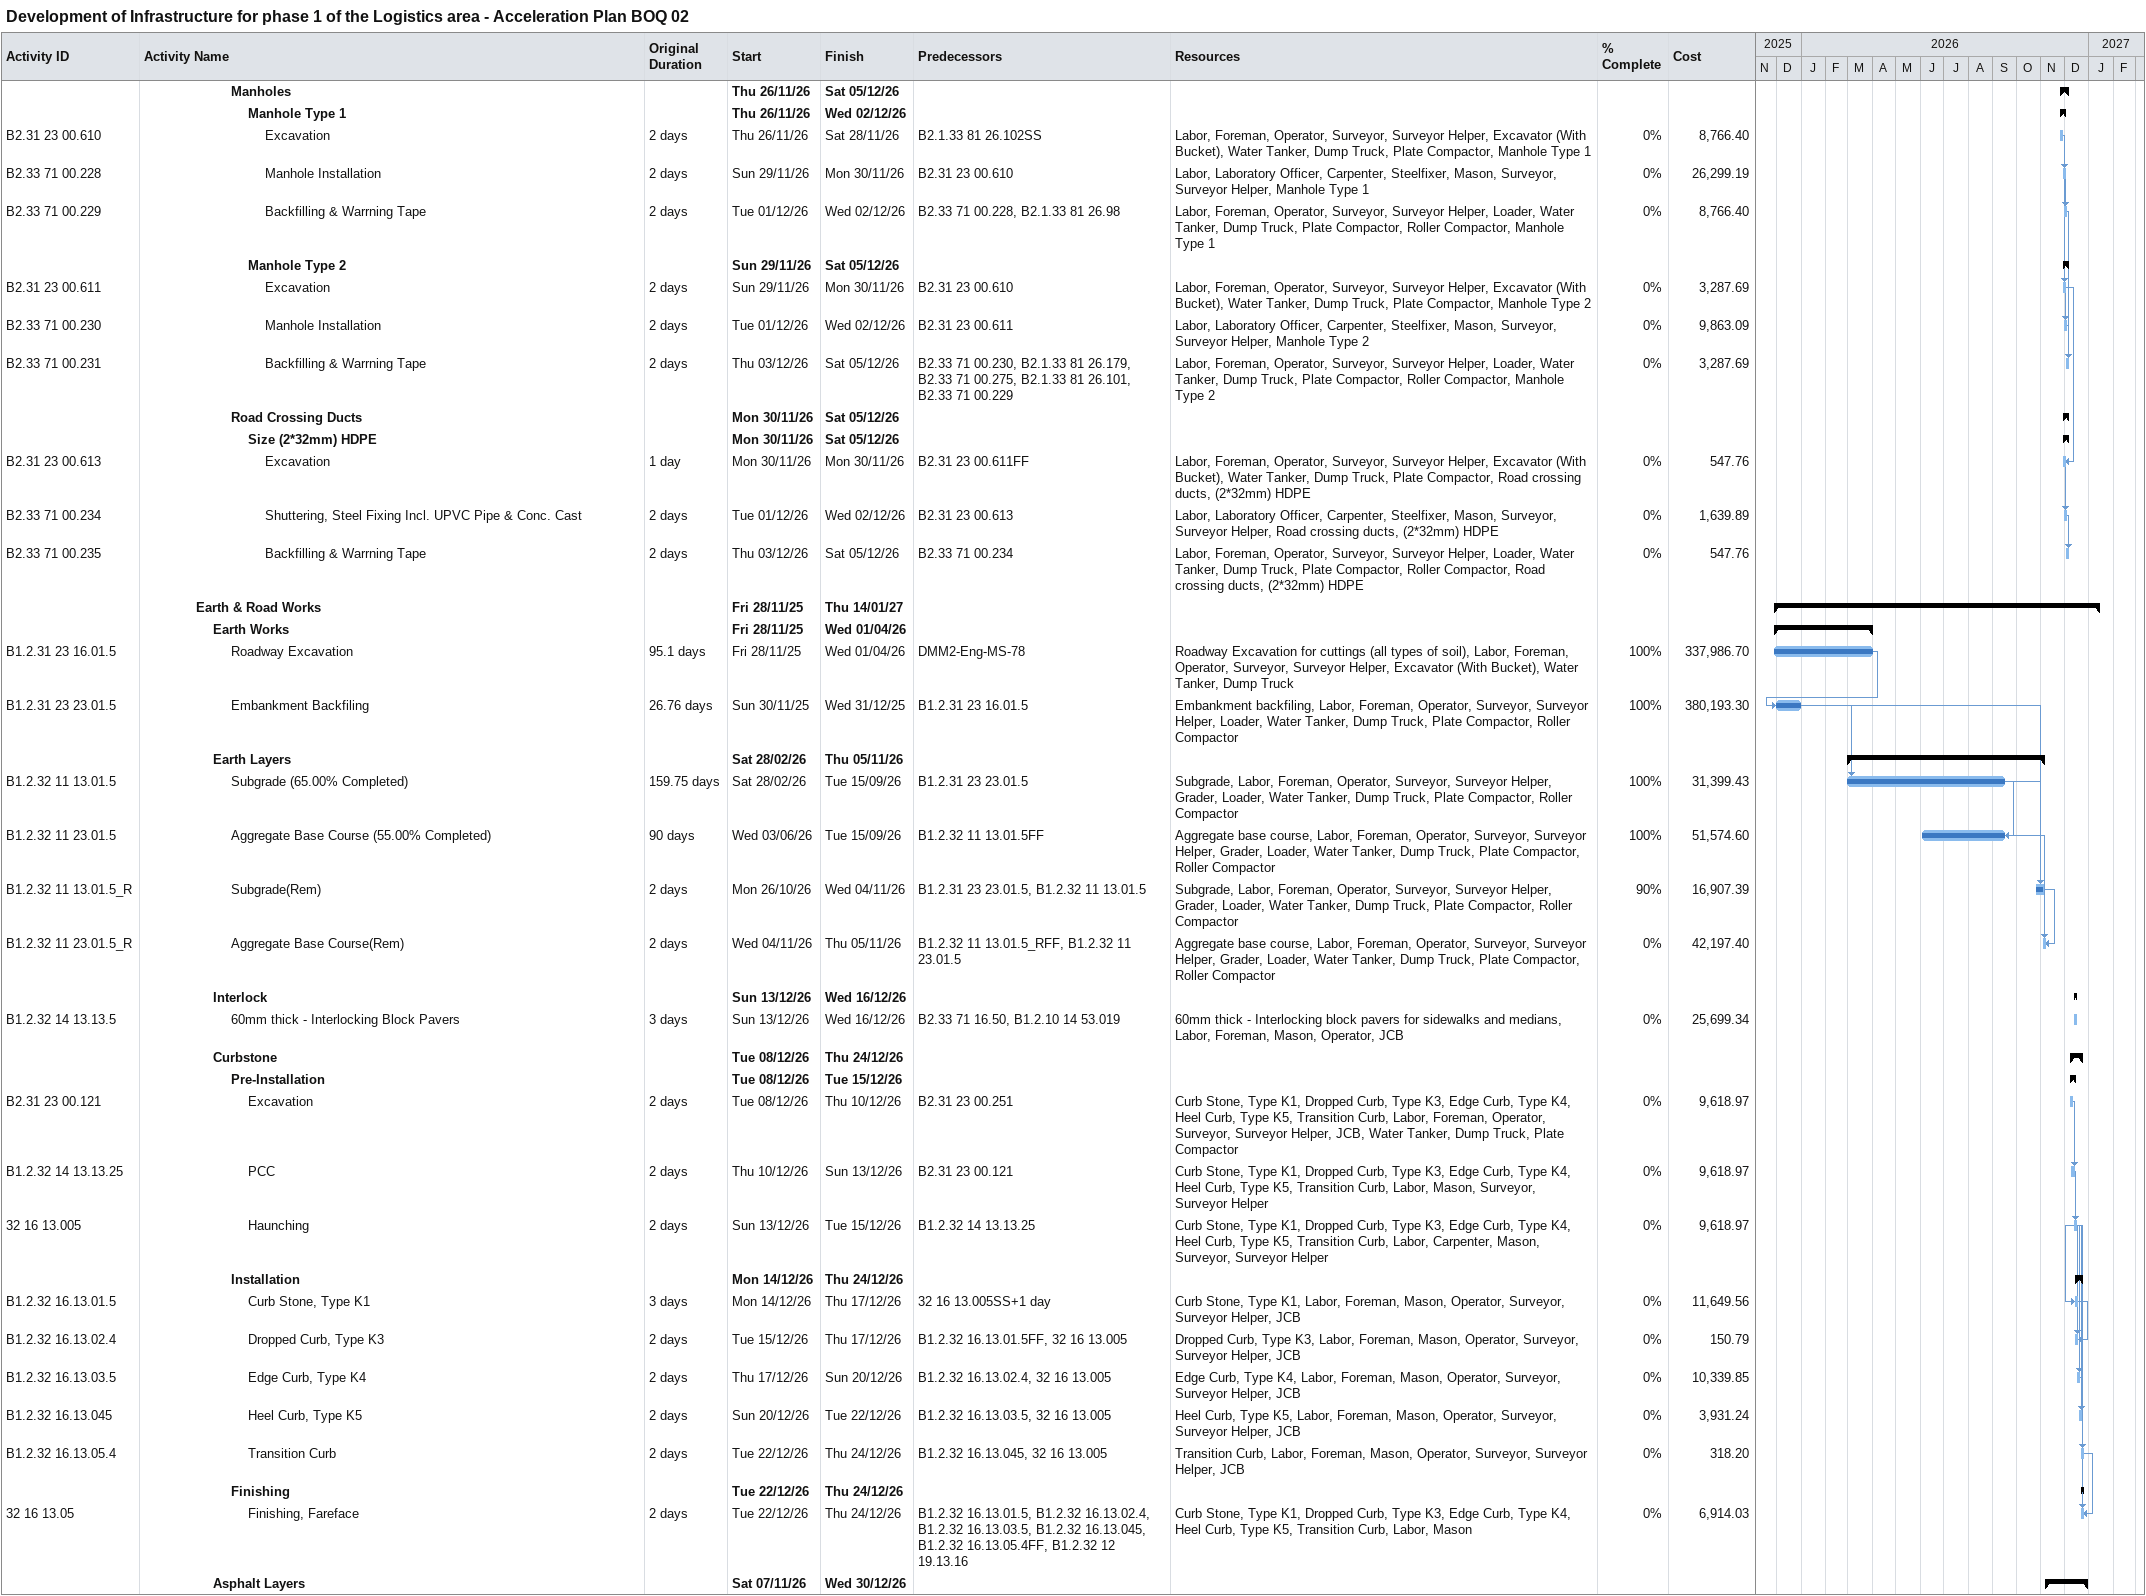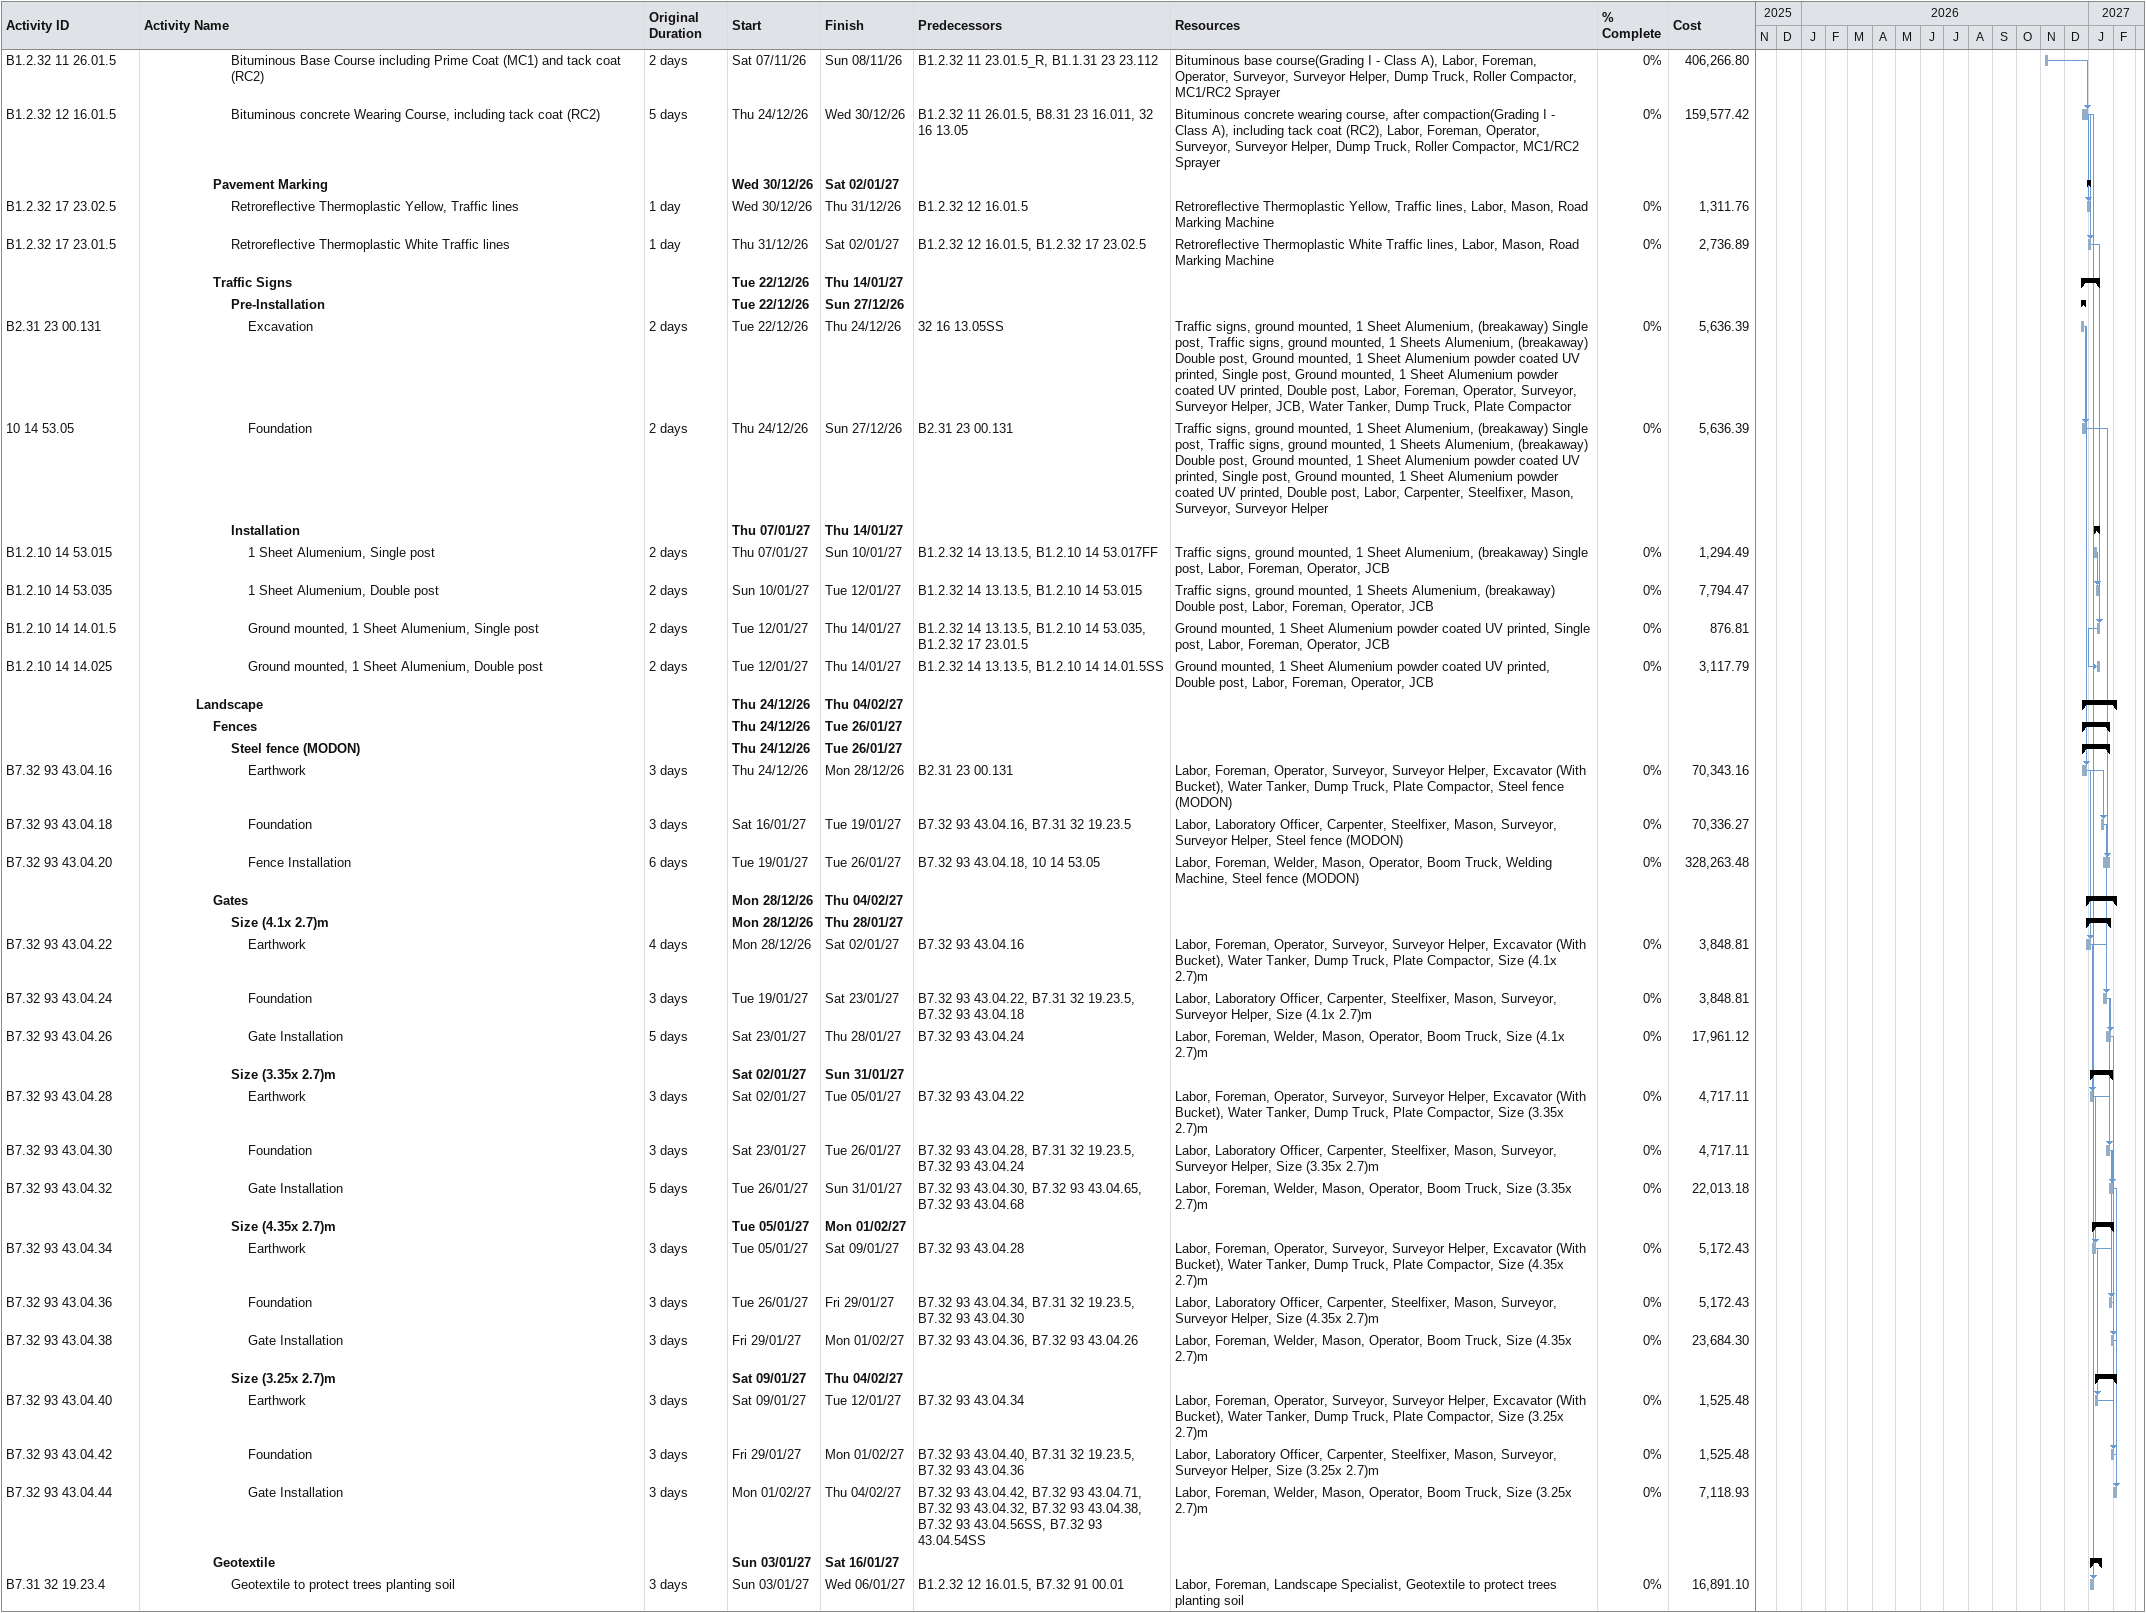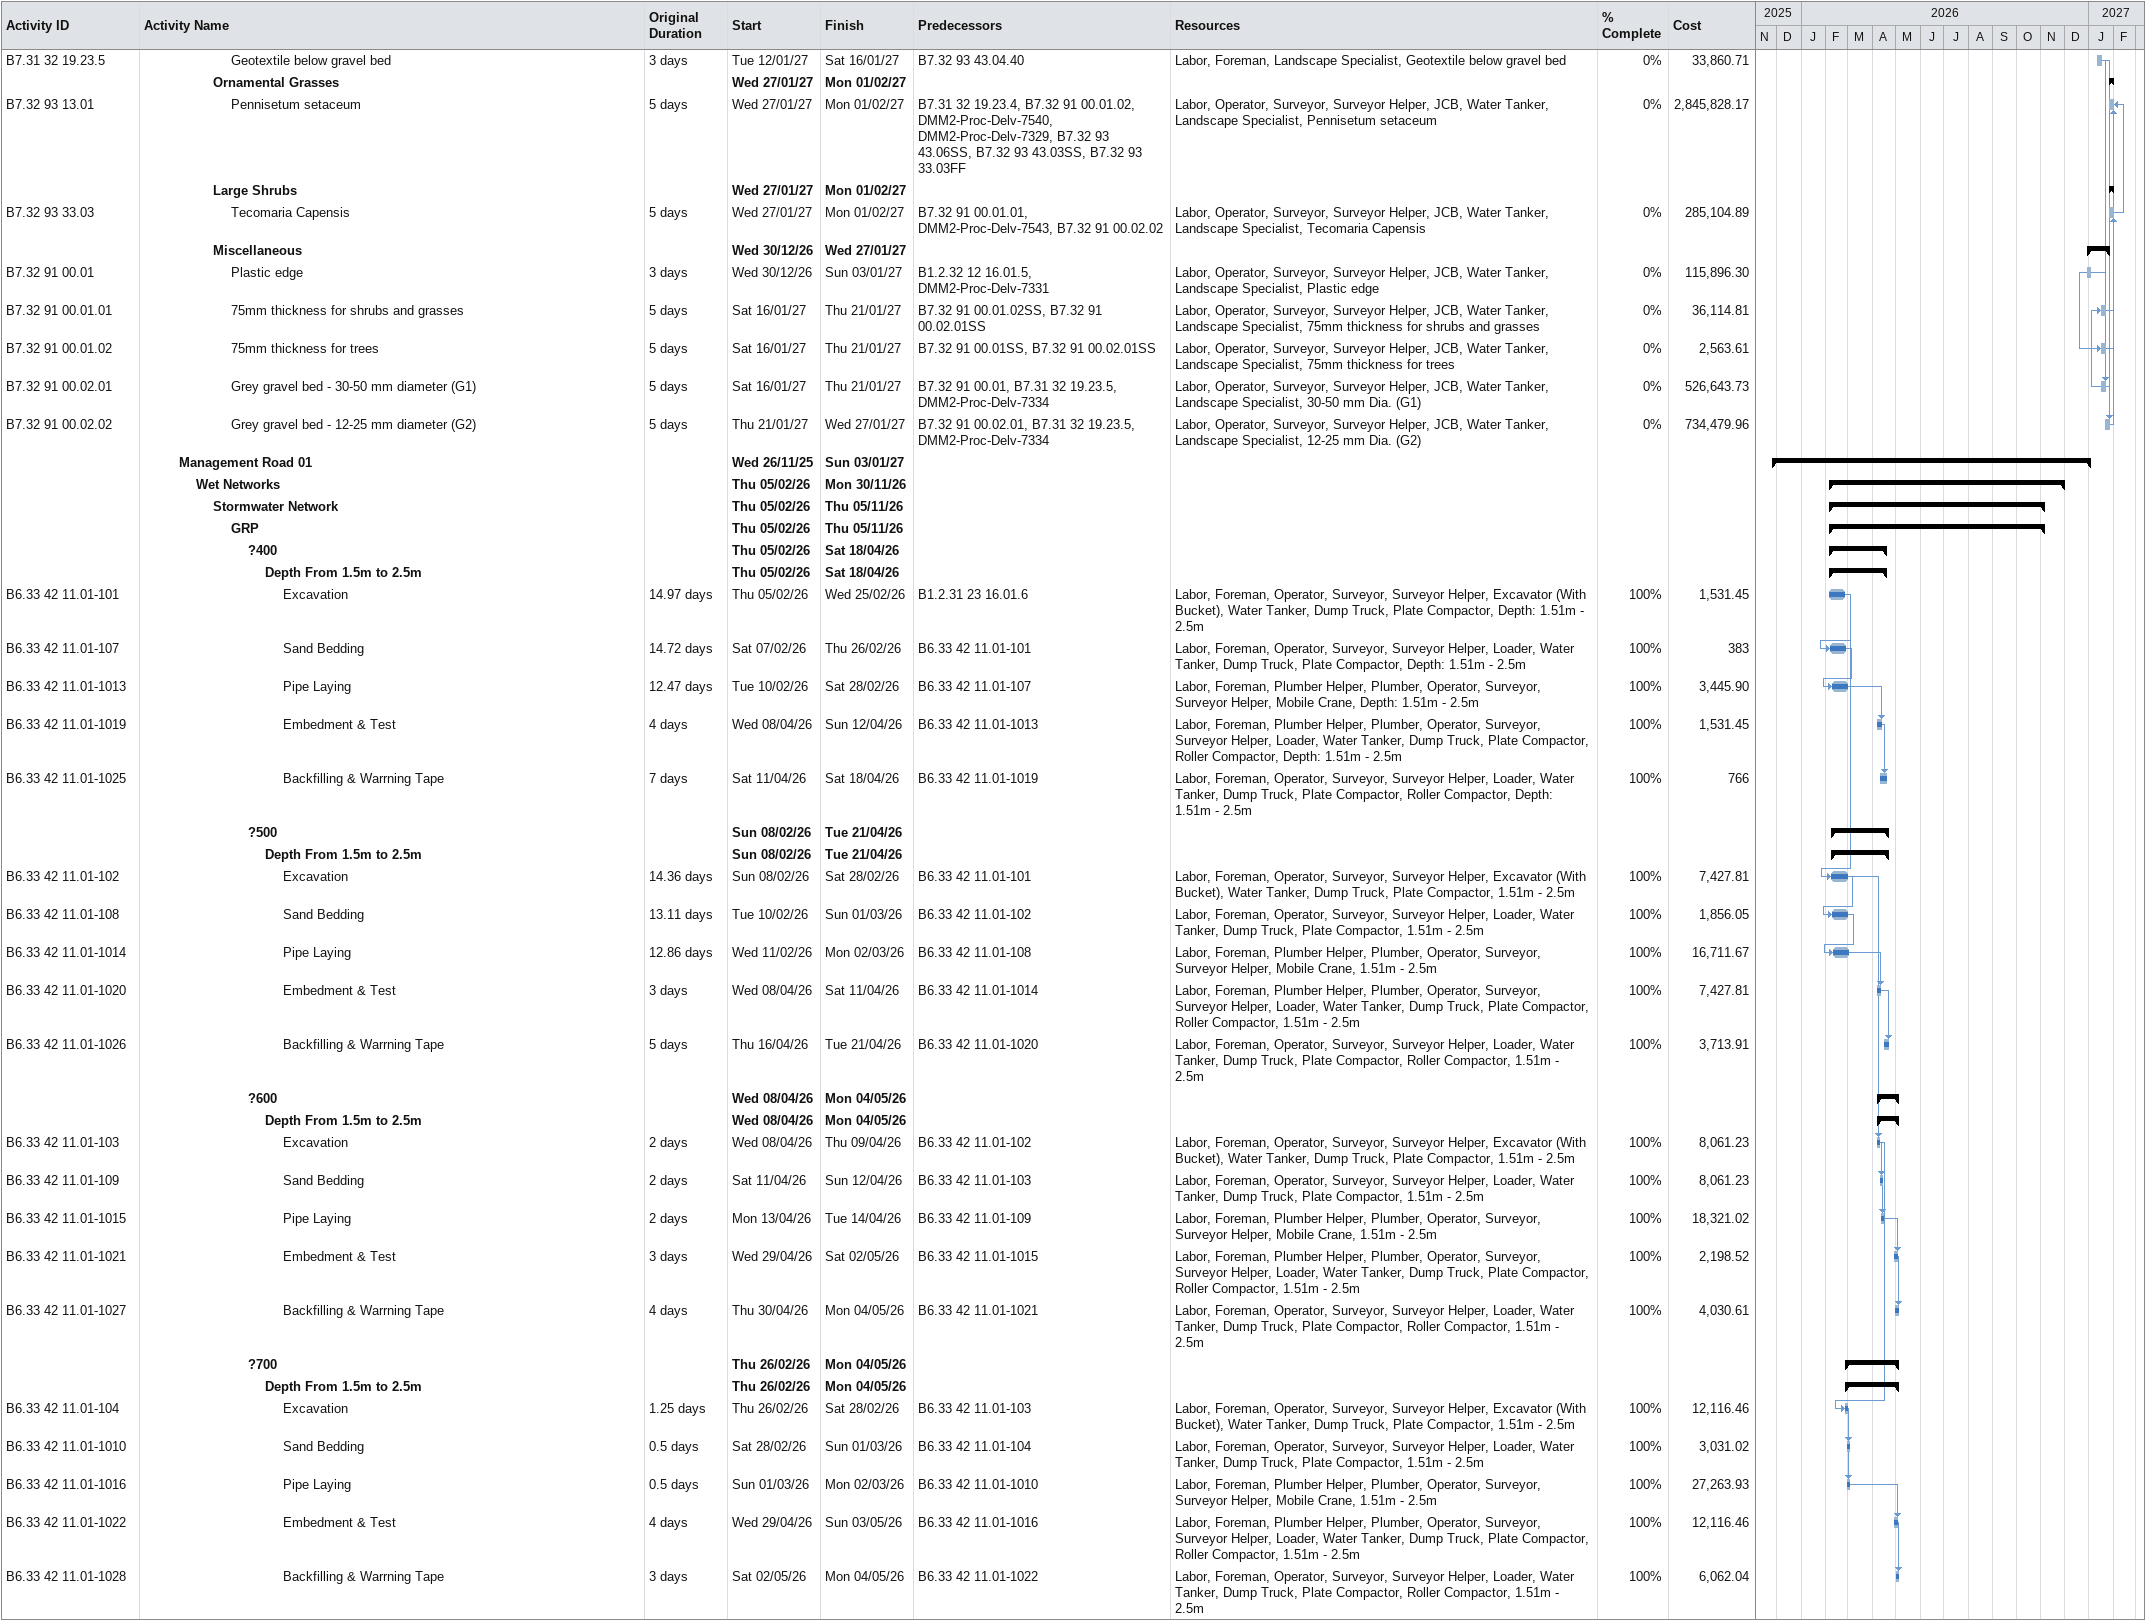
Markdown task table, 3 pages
Development of Infrastructure for phase 1 of the Logistics area - Acceleration Plan BOQ 02

| ID | Level | Task | Original duration | Start | Finish | Predecessors | Resources | % complete | Cost |
|---|---|---|---|---|---|---|---|---|---|
|  | 6 | **Manholes** |  | 2026-11-26 | 2026-12-05 |  |  |  |  |
|  | 7 | **Manhole Type 1** |  | 2026-11-26 | 2026-12-02 |  |  |  |  |
| B2.31 23 00.610 | 8 | Excavation | 2d | 2026-11-26 | 2026-11-28 | B2.1.33 81 26.102SS | Labor, Foreman, Operator, Surveyor, Surveyor Helper, Excavator (With Bucket), Water Tanker, Dump Truck, Plate Compactor, Manhole Type 1 | 0 | 8766.40 |
| B2.33 71 00.228 | 8 | Manhole Installation | 2d | 2026-11-29 | 2026-11-30 | B2.31 23 00.610 | Labor, Laboratory Officer, Carpenter, Steelfixer, Mason, Surveyor, Surveyor Helper, Manhole Type 1 | 0 | 26299.19 |
| B2.33 71 00.229 | 8 | Backfilling & Warrning Tape | 2d | 2026-12-01 | 2026-12-02 | B2.33 71 00.228, B2.1.33 81 26.98 | Labor, Foreman, Operator, Surveyor, Surveyor Helper, Loader, Water Tanker, Dump Truck, Plate Compactor, Roller Compactor, Manhole Type 1 | 0 | 8766.40 |
|  | 7 | **Manhole Type 2** |  | 2026-11-29 | 2026-12-05 |  |  |  |  |
| B2.31 23 00.611 | 8 | Excavation | 2d | 2026-11-29 | 2026-11-30 | B2.31 23 00.610 | Labor, Foreman, Operator, Surveyor, Surveyor Helper, Excavator (With Bucket), Water Tanker, Dump Truck, Plate Compactor, Manhole Type 2 | 0 | 3287.69 |
| B2.33 71 00.230 | 8 | Manhole Installation | 2d | 2026-12-01 | 2026-12-02 | B2.31 23 00.611 | Labor, Laboratory Officer, Carpenter, Steelfixer, Mason, Surveyor, Surveyor Helper, Manhole Type 2 | 0 | 9863.09 |
| B2.33 71 00.231 | 8 | Backfilling & Warrning Tape | 2d | 2026-12-03 | 2026-12-05 | B2.33 71 00.230, B2.1.33 81 26.179, B2.33 71 00.275, B2.1.33 81 26.101, B2.33 71 00.229 | Labor, Foreman, Operator, Surveyor, Surveyor Helper, Loader, Water Tanker, Dump Truck, Plate Compactor, Roller Compactor, Manhole Type 2 | 0 | 3287.69 |
|  | 6 | **Road Crossing Ducts** |  | 2026-11-30 | 2026-12-05 |  |  |  |  |
|  | 7 | **Size (2*32mm) HDPE** |  | 2026-11-30 | 2026-12-05 |  |  |  |  |
| B2.31 23 00.613 | 8 | Excavation | 1d | 2026-11-30 | 2026-11-30 | B2.31 23 00.611FF | Labor, Foreman, Operator, Surveyor, Surveyor Helper, Excavator (With Bucket), Water Tanker, Dump Truck, Plate Compactor, Road crossing ducts, (2*32mm) HDPE | 0 | 547.76 |
| B2.33 71 00.234 | 8 | Shuttering, Steel Fixing Incl. UPVC Pipe & Conc. Cast | 2d | 2026-12-01 | 2026-12-02 | B2.31 23 00.613 | Labor, Laboratory Officer, Carpenter, Steelfixer, Mason, Surveyor, Surveyor Helper, Road crossing ducts, (2*32mm) HDPE | 0 | 1639.89 |
| B2.33 71 00.235 | 8 | Backfilling & Warrning Tape | 2d | 2026-12-03 | 2026-12-05 | B2.33 71 00.234 | Labor, Foreman, Operator, Surveyor, Surveyor Helper, Loader, Water Tanker, Dump Truck, Plate Compactor, Roller Compactor, Road crossing ducts, (2*32mm) HDPE | 0 | 547.76 |
|  | 4 | **Earth & Road Works** |  | 2025-11-28 | 2027-01-14 |  |  |  |  |
|  | 5 | **Earth Works** |  | 2025-11-28 | 2026-04-01 |  |  |  |  |
| B1.2.31 23 16.01.5 | 6 | Roadway Excavation | 95.1d | 2025-11-28 | 2026-04-01 | DMM2-Eng-MS-78 | Roadway Excavation for cuttings (all types of soil), Labor, Foreman, Operator, Surveyor, Surveyor Helper, Excavator (With Bucket), Water Tanker, Dump Truck | 100 | 337986.70 |
| B1.2.31 23 23.01.5 | 6 | Embankment Backfiling | 26.76d | 2025-11-30 | 2025-12-31 | B1.2.31 23 16.01.5 | Embankment backfiling, Labor, Foreman, Operator, Surveyor, Surveyor Helper, Loader, Water Tanker, Dump Truck, Plate Compactor, Roller Compactor | 100 | 380193.30 |
|  | 5 | **Earth Layers** |  | 2026-02-28 | 2026-11-05 |  |  |  |  |
| B1.2.32 11 13.01.5 | 6 | Subgrade (65.00% Completed) | 159.75d | 2026-02-28 | 2026-09-15 | B1.2.31 23 23.01.5 | Subgrade, Labor, Foreman, Operator, Surveyor, Surveyor Helper, Grader, Loader, Water Tanker, Dump Truck, Plate Compactor, Roller Compactor | 100 | 31399.43 |
| B1.2.32 11 23.01.5 | 6 | Aggregate Base Course (55.00% Completed) | 90d | 2026-06-03 | 2026-09-15 | B1.2.32 11 13.01.5FF | Aggregate base course, Labor, Foreman, Operator, Surveyor, Surveyor Helper, Grader, Loader, Water Tanker, Dump Truck, Plate Compactor, Roller Compactor | 100 | 51574.60 |
| B1.2.32 11 13.01.5_R | 6 | Subgrade(Rem) | 2d | 2026-10-26 | 2026-11-04 | B1.2.31 23 23.01.5, B1.2.32 11 13.01.5 | Subgrade, Labor, Foreman, Operator, Surveyor, Surveyor Helper, Grader, Loader, Water Tanker, Dump Truck, Plate Compactor, Roller Compactor | 90 | 16907.39 |
| B1.2.32 11 23.01.5_R | 6 | Aggregate Base Course(Rem) | 2d | 2026-11-04 | 2026-11-05 | B1.2.32 11 13.01.5_RFF, B1.2.32 11 23.01.5 | Aggregate base course, Labor, Foreman, Operator, Surveyor, Surveyor Helper, Grader, Loader, Water Tanker, Dump Truck, Plate Compactor, Roller Compactor | 0 | 42197.40 |
|  | 5 | **Interlock** |  | 2026-12-13 | 2026-12-16 |  |  |  |  |
| B1.2.32 14 13.13.5 | 6 | 60mm thick - Interlocking Block Pavers | 3d | 2026-12-13 | 2026-12-16 | B2.33 71 16.50, B1.2.10 14 53.019 | 60mm thick - Interlocking block pavers for sidewalks and medians, Labor, Foreman, Mason, Operator, JCB | 0 | 25699.34 |
|  | 5 | **Curbstone** |  | 2026-12-08 | 2026-12-24 |  |  |  |  |
|  | 6 | **Pre-Installation** |  | 2026-12-08 | 2026-12-15 |  |  |  |  |
| B2.31 23 00.121 | 7 | Excavation | 2d | 2026-12-08 | 2026-12-10 | B2.31 23 00.251 | Curb Stone, Type K1, Dropped Curb, Type K3, Edge Curb, Type K4, Heel Curb, Type K5, Transition Curb, Labor, Foreman, Operator, Surveyor, Surveyor Helper, JCB, Water Tanker, Dump Truck, Plate Compactor | 0 | 9618.97 |
| B1.2.32 14 13.13.25 | 7 | PCC | 2d | 2026-12-10 | 2026-12-13 | B2.31 23 00.121 | Curb Stone, Type K1, Dropped Curb, Type K3, Edge Curb, Type K4, Heel Curb, Type K5, Transition Curb, Labor, Mason, Surveyor, Surveyor Helper | 0 | 9618.97 |
| 32 16 13.005 | 7 | Haunching | 2d | 2026-12-13 | 2026-12-15 | B1.2.32 14 13.13.25 | Curb Stone, Type K1, Dropped Curb, Type K3, Edge Curb, Type K4, Heel Curb, Type K5, Transition Curb, Labor, Carpenter, Mason, Surveyor, Surveyor Helper | 0 | 9618.97 |
|  | 6 | **Installation** |  | 2026-12-14 | 2026-12-24 |  |  |  |  |
| B1.2.32 16.13.01.5 | 7 | Curb Stone, Type K1 | 3d | 2026-12-14 | 2026-12-17 | 32 16 13.005SS+1d | Curb Stone, Type K1, Labor, Foreman, Mason, Operator, Surveyor, Surveyor Helper, JCB | 0 | 11649.56 |
| B1.2.32 16.13.02.4 | 7 | Dropped Curb, Type K3 | 2d | 2026-12-15 | 2026-12-17 | B1.2.32 16.13.01.5FF, 32 16 13.005 | Dropped Curb, Type K3, Labor, Foreman, Mason, Operator, Surveyor, Surveyor Helper, JCB | 0 | 150.79 |
| B1.2.32 16.13.03.5 | 7 | Edge Curb, Type K4 | 2d | 2026-12-17 | 2026-12-20 | B1.2.32 16.13.02.4, 32 16 13.005 | Edge Curb, Type K4, Labor, Foreman, Mason, Operator, Surveyor, Surveyor Helper, JCB | 0 | 10339.85 |
| B1.2.32 16.13.045 | 7 | Heel Curb, Type K5 | 2d | 2026-12-20 | 2026-12-22 | B1.2.32 16.13.03.5, 32 16 13.005 | Heel Curb, Type K5, Labor, Foreman, Mason, Operator, Surveyor, Surveyor Helper, JCB | 0 | 3931.24 |
| B1.2.32 16.13.05.4 | 7 | Transition Curb | 2d | 2026-12-22 | 2026-12-24 | B1.2.32 16.13.045, 32 16 13.005 | Transition Curb, Labor, Foreman, Mason, Operator, Surveyor, Surveyor Helper, JCB | 0 | 318.20 |
|  | 6 | **Finishing** |  | 2026-12-22 | 2026-12-24 |  |  |  |  |
| 32 16 13.05 | 7 | Finishing, Fareface | 2d | 2026-12-22 | 2026-12-24 | B1.2.32 16.13.01.5, B1.2.32 16.13.02.4, B1.2.32 16.13.03.5, B1.2.32 16.13.045, B1.2.32 16.13.05.4FF, B1.2.32 12 19.13.16 | Curb Stone, Type K1, Dropped Curb, Type K3, Edge Curb, Type K4, Heel Curb, Type K5, Transition Curb, Labor, Mason | 0 | 6914.03 |
|  | 5 | **Asphalt Layers** |  | 2026-11-07 | 2026-12-30 |  |  |  |  |
| B1.2.32 11 26.01.5 | 6 | Bituminous Base Course including Prime Coat (MC1) and tack coat (RC2) | 2d | 2026-11-07 | 2026-11-08 | B1.2.32 11 23.01.5_R, B1.1.31 23 23.112 | Bituminous base course(Grading I - Class A), Labor, Foreman, Operator, Surveyor, Surveyor Helper, Dump Truck, Roller Compactor, MC1/RC2 Sprayer | 0 | 406266.80 |
| B1.2.32 12 16.01.5 | 6 | Bituminous concrete Wearing Course, including tack coat (RC2) | 5d | 2026-12-24 | 2026-12-30 | B1.2.32 11 26.01.5, B8.31 23 16.011, 32 16 13.05 | Bituminous concrete wearing course, after compaction(Grading I - Class A), including tack coat (RC2), Labor, Foreman, Operator, Surveyor, Surveyor Helper, Dump Truck, Roller Compactor, MC1/RC2 Sprayer | 0 | 159577.42 |
|  | 5 | **Pavement Marking** |  | 2026-12-30 | 2027-01-02 |  |  |  |  |
| B1.2.32 17 23.02.5 | 6 | Retroreflective Thermoplastic Yellow, Traffic lines | 1d | 2026-12-30 | 2026-12-31 | B1.2.32 12 16.01.5 | Retroreflective Thermoplastic Yellow, Traffic lines, Labor, Mason, Road Marking Machine | 0 | 1311.76 |
| B1.2.32 17 23.01.5 | 6 | Retroreflective Thermoplastic White Traffic lines | 1d | 2026-12-31 | 2027-01-02 | B1.2.32 12 16.01.5, B1.2.32 17 23.02.5 | Retroreflective Thermoplastic White Traffic lines, Labor, Mason, Road Marking Machine | 0 | 2736.89 |
|  | 5 | **Traffic Signs** |  | 2026-12-22 | 2027-01-14 |  |  |  |  |
|  | 6 | **Pre-Installation** |  | 2026-12-22 | 2026-12-27 |  |  |  |  |
| B2.31 23 00.131 | 7 | Excavation | 2d | 2026-12-22 | 2026-12-24 | 32 16 13.05SS | Traffic signs, ground mounted, 1 Sheet Alumenium, (breakaway) Single post, Traffic signs, ground mounted, 1 Sheets Alumenium, (breakaway) Double post, Ground mounted, 1 Sheet Alumenium powder coated UV printed, Single post, Ground mounted, 1 Sheet Alumenium powder coated UV printed, Double post, Labor, Foreman, Operator, Surveyor, Surveyor Helper, JCB, Water Tanker, Dump Truck, Plate Compactor | 0 | 5636.39 |
| 10 14 53.05 | 7 | Foundation | 2d | 2026-12-24 | 2026-12-27 | B2.31 23 00.131 | Traffic signs, ground mounted, 1 Sheet Alumenium, (breakaway) Single post, Traffic signs, ground mounted, 1 Sheets Alumenium, (breakaway) Double post, Ground mounted, 1 Sheet Alumenium powder coated UV printed, Single post, Ground mounted, 1 Sheet Alumenium powder coated UV printed, Double post, Labor, Carpenter, Steelfixer, Mason, Surveyor, Surveyor Helper | 0 | 5636.39 |
|  | 6 | **Installation** |  | 2027-01-07 | 2027-01-14 |  |  |  |  |
| B1.2.10 14 53.015 | 7 | 1 Sheet Alumenium, Single post | 2d | 2027-01-07 | 2027-01-10 | B1.2.32 14 13.13.5, B1.2.10 14 53.017FF | Traffic signs, ground mounted, 1 Sheet Alumenium, (breakaway) Single post, Labor, Foreman, Operator, JCB | 0 | 1294.49 |
| B1.2.10 14 53.035 | 7 | 1 Sheet Alumenium, Double post | 2d | 2027-01-10 | 2027-01-12 | B1.2.32 14 13.13.5, B1.2.10 14 53.015 | Traffic signs, ground mounted, 1 Sheets Alumenium, (breakaway) Double post, Labor, Foreman, Operator, JCB | 0 | 7794.47 |
| B1.2.10 14 14.01.5 | 7 | Ground mounted, 1 Sheet Alumenium, Single post | 2d | 2027-01-12 | 2027-01-14 | B1.2.32 14 13.13.5, B1.2.10 14 53.035, B1.2.32 17 23.01.5 | Ground mounted, 1 Sheet Alumenium powder coated UV printed, Single post, Labor, Foreman, Operator, JCB | 0 | 876.81 |
| B1.2.10 14 14.025 | 7 | Ground mounted, 1 Sheet Alumenium, Double post | 2d | 2027-01-12 | 2027-01-14 | B1.2.32 14 13.13.5, B1.2.10 14 14.01.5SS | Ground mounted, 1 Sheet Alumenium powder coated UV printed, Double post, Labor, Foreman, Operator, JCB | 0 | 3117.79 |
|  | 4 | **Landscape** |  | 2026-12-24 | 2027-02-04 |  |  |  |  |
|  | 5 | **Fences** |  | 2026-12-24 | 2027-01-26 |  |  |  |  |
|  | 6 | **Steel fence (MODON)** |  | 2026-12-24 | 2027-01-26 |  |  |  |  |
| B7.32 93 43.04.16 | 7 | Earthwork | 3d | 2026-12-24 | 2026-12-28 | B2.31 23 00.131 | Labor, Foreman, Operator, Surveyor, Surveyor Helper, Excavator (With Bucket), Water Tanker, Dump Truck, Plate Compactor, Steel fence (MODON) | 0 | 70343.16 |
| B7.32 93 43.04.18 | 7 | Foundation | 3d | 2027-01-16 | 2027-01-19 | B7.32 93 43.04.16, B7.31 32 19.23.5 | Labor, Laboratory Officer, Carpenter, Steelfixer, Mason, Surveyor, Surveyor Helper, Steel fence (MODON) | 0 | 70336.27 |
| B7.32 93 43.04.20 | 7 | Fence Installation | 6d | 2027-01-19 | 2027-01-26 | B7.32 93 43.04.18, 10 14 53.05 | Labor, Foreman, Welder, Mason, Operator, Boom Truck, Welding Machine, Steel fence (MODON) | 0 | 328263.48 |
|  | 5 | **Gates** |  | 2026-12-28 | 2027-02-04 |  |  |  |  |
|  | 6 | **Size (4.1x 2.7)m** |  | 2026-12-28 | 2027-01-28 |  |  |  |  |
| B7.32 93 43.04.22 | 7 | Earthwork | 4d | 2026-12-28 | 2027-01-02 | B7.32 93 43.04.16 | Labor, Foreman, Operator, Surveyor, Surveyor Helper, Excavator (With Bucket), Water Tanker, Dump Truck, Plate Compactor, Size (4.1x 2.7)m | 0 | 3848.81 |
| B7.32 93 43.04.24 | 7 | Foundation | 3d | 2027-01-19 | 2027-01-23 | B7.32 93 43.04.22, B7.31 32 19.23.5, B7.32 93 43.04.18 | Labor, Laboratory Officer, Carpenter, Steelfixer, Mason, Surveyor, Surveyor Helper, Size (4.1x 2.7)m | 0 | 3848.81 |
| B7.32 93 43.04.26 | 7 | Gate Installation | 5d | 2027-01-23 | 2027-01-28 | B7.32 93 43.04.24 | Labor, Foreman, Welder, Mason, Operator, Boom Truck, Size (4.1x 2.7)m | 0 | 17961.12 |
|  | 6 | **Size (3.35x 2.7)m** |  | 2027-01-02 | 2027-01-31 |  |  |  |  |
| B7.32 93 43.04.28 | 7 | Earthwork | 3d | 2027-01-02 | 2027-01-05 | B7.32 93 43.04.22 | Labor, Foreman, Operator, Surveyor, Surveyor Helper, Excavator (With Bucket), Water Tanker, Dump Truck, Plate Compactor, Size (3.35x 2.7)m | 0 | 4717.11 |
| B7.32 93 43.04.30 | 7 | Foundation | 3d | 2027-01-23 | 2027-01-26 | B7.32 93 43.04.28, B7.31 32 19.23.5, B7.32 93 43.04.24 | Labor, Laboratory Officer, Carpenter, Steelfixer, Mason, Surveyor, Surveyor Helper, Size (3.35x 2.7)m | 0 | 4717.11 |
| B7.32 93 43.04.32 | 7 | Gate Installation | 5d | 2027-01-26 | 2027-01-31 | B7.32 93 43.04.30, B7.32 93 43.04.65, B7.32 93 43.04.68 | Labor, Foreman, Welder, Mason, Operator, Boom Truck, Size (3.35x 2.7)m | 0 | 22013.18 |
|  | 6 | **Size (4.35x 2.7)m** |  | 2027-01-05 | 2027-02-01 |  |  |  |  |
| B7.32 93 43.04.34 | 7 | Earthwork | 3d | 2027-01-05 | 2027-01-09 | B7.32 93 43.04.28 | Labor, Foreman, Operator, Surveyor, Surveyor Helper, Excavator (With Bucket), Water Tanker, Dump Truck, Plate Compactor, Size (4.35x 2.7)m | 0 | 5172.43 |
| B7.32 93 43.04.36 | 7 | Foundation | 3d | 2027-01-26 | 2027-01-29 | B7.32 93 43.04.34, B7.31 32 19.23.5, B7.32 93 43.04.30 | Labor, Laboratory Officer, Carpenter, Steelfixer, Mason, Surveyor, Surveyor Helper, Size (4.35x 2.7)m | 0 | 5172.43 |
| B7.32 93 43.04.38 | 7 | Gate Installation | 3d | 2027-01-29 | 2027-02-01 | B7.32 93 43.04.36, B7.32 93 43.04.26 | Labor, Foreman, Welder, Mason, Operator, Boom Truck, Size (4.35x 2.7)m | 0 | 23684.30 |
|  | 6 | **Size (3.25x 2.7)m** |  | 2027-01-09 | 2027-02-04 |  |  |  |  |
| B7.32 93 43.04.40 | 7 | Earthwork | 3d | 2027-01-09 | 2027-01-12 | B7.32 93 43.04.34 | Labor, Foreman, Operator, Surveyor, Surveyor Helper, Excavator (With Bucket), Water Tanker, Dump Truck, Plate Compactor, Size (3.25x 2.7)m | 0 | 1525.48 |
| B7.32 93 43.04.42 | 7 | Foundation | 3d | 2027-01-29 | 2027-02-01 | B7.32 93 43.04.40, B7.31 32 19.23.5, B7.32 93 43.04.36 | Labor, Laboratory Officer, Carpenter, Steelfixer, Mason, Surveyor, Surveyor Helper, Size (3.25x 2.7)m | 0 | 1525.48 |
| B7.32 93 43.04.44 | 7 | Gate Installation | 3d | 2027-02-01 | 2027-02-04 | B7.32 93 43.04.42, B7.32 93 43.04.71, B7.32 93 43.04.32, B7.32 93 43.04.38, B7.32 93 43.04.56SS, B7.32 93 43.04.54SS | Labor, Foreman, Welder, Mason, Operator, Boom Truck, Size (3.25x 2.7)m | 0 | 7118.93 |
|  | 5 | **Geotextile** |  | 2027-01-03 | 2027-01-16 |  |  |  |  |
| B7.31 32 19.23.4 | 6 | Geotextile to protect trees planting soil | 3d | 2027-01-03 | 2027-01-06 | B1.2.32 12 16.01.5, B7.32 91 00.01 | Labor, Foreman, Landscape Specialist, Geotextile to protect trees planting soil | 0 | 16891.10 |
| B7.31 32 19.23.5 | 6 | Geotextile below gravel bed | 3d | 2027-01-12 | 2027-01-16 | B7.32 93 43.04.40 | Labor, Foreman, Landscape Specialist, Geotextile below gravel bed | 0 | 33860.71 |
|  | 5 | **Ornamental Grasses** |  | 2027-01-27 | 2027-02-01 |  |  |  |  |
| B7.32 93 13.01 | 6 | Pennisetum setaceum | 5d | 2027-01-27 | 2027-02-01 | B7.31 32 19.23.4, B7.32 91 00.01.02, DMM2-Proc-Delv-7540, DMM2-Proc-Delv-7329, B7.32 93 43.06SS, B7.32 93 43.03SS, B7.32 93 33.03FF | Labor, Operator, Surveyor, Surveyor Helper, JCB, Water Tanker, Landscape Specialist, Pennisetum setaceum | 0 | 2845828.17 |
|  | 5 | **Large Shrubs** |  | 2027-01-27 | 2027-02-01 |  |  |  |  |
| B7.32 93 33.03 | 6 | Tecomaria Capensis | 5d | 2027-01-27 | 2027-02-01 | B7.32 91 00.01.01, DMM2-Proc-Delv-7543, B7.32 91 00.02.02 | Labor, Operator, Surveyor, Surveyor Helper, JCB, Water Tanker, Landscape Specialist, Tecomaria Capensis | 0 | 285104.89 |
|  | 5 | **Miscellaneous** |  | 2026-12-30 | 2027-01-27 |  |  |  |  |
| B7.32 91 00.01 | 6 | Plastic edge | 3d | 2026-12-30 | 2027-01-03 | B1.2.32 12 16.01.5, DMM2-Proc-Delv-7331 | Labor, Operator, Surveyor, Surveyor Helper, JCB, Water Tanker, Landscape Specialist, Plastic edge | 0 | 115896.30 |
| B7.32 91 00.01.01 | 6 | 75mm thickness for shrubs and grasses | 5d | 2027-01-16 | 2027-01-21 | B7.32 91 00.01.02SS, B7.32 91 00.02.01SS | Labor, Operator, Surveyor, Surveyor Helper, JCB, Water Tanker, Landscape Specialist, 75mm thickness for shrubs and grasses | 0 | 36114.81 |
| B7.32 91 00.01.02 | 6 | 75mm thickness for trees | 5d | 2027-01-16 | 2027-01-21 | B7.32 91 00.01SS, B7.32 91 00.02.01SS | Labor, Operator, Surveyor, Surveyor Helper, JCB, Water Tanker, Landscape Specialist, 75mm thickness for trees | 0 | 2563.61 |
| B7.32 91 00.02.01 | 6 | Grey gravel bed - 30-50 mm diameter (G1) | 5d | 2027-01-16 | 2027-01-21 | B7.32 91 00.01, B7.31 32 19.23.5, DMM2-Proc-Delv-7334 | Labor, Operator, Surveyor, Surveyor Helper, JCB, Water Tanker, Landscape Specialist, 30-50 mm Dia. (G1) | 0 | 526643.73 |
| B7.32 91 00.02.02 | 6 | Grey gravel bed - 12-25 mm diameter (G2) | 5d | 2027-01-21 | 2027-01-27 | B7.32 91 00.02.01, B7.31 32 19.23.5, DMM2-Proc-Delv-7334 | Labor, Operator, Surveyor, Surveyor Helper, JCB, Water Tanker, Landscape Specialist, 12-25 mm Dia. (G2) | 0 | 734479.96 |
|  | 3 | **Management Road 01** |  | 2025-11-26 | 2027-01-03 |  |  |  |  |
|  | 4 | **Wet Networks** |  | 2026-02-05 | 2026-11-30 |  |  |  |  |
|  | 5 | **Stormwater Network** |  | 2026-02-05 | 2026-11-05 |  |  |  |  |
|  | 6 | **GRP** |  | 2026-02-05 | 2026-11-05 |  |  |  |  |
|  | 7 | **?400** |  | 2026-02-05 | 2026-04-18 |  |  |  |  |
|  | 8 | **Depth From 1.5m to 2.5m** |  | 2026-02-05 | 2026-04-18 |  |  |  |  |
| B6.33 42 11.01-101 | 9 | Excavation | 14.97d | 2026-02-05 | 2026-02-25 | B1.2.31 23 16.01.6 | Labor, Foreman, Operator, Surveyor, Surveyor Helper, Excavator (With Bucket), Water Tanker, Dump Truck, Plate Compactor, Depth: 1.51m - 2.5m | 100 | 1531.45 |
| B6.33 42 11.01-107 | 9 | Sand Bedding | 14.72d | 2026-02-07 | 2026-02-26 | B6.33 42 11.01-101 | Labor, Foreman, Operator, Surveyor, Surveyor Helper, Loader, Water Tanker, Dump Truck, Plate Compactor, Depth: 1.51m - 2.5m | 100 | 383 |
| B6.33 42 11.01-1013 | 9 | Pipe Laying | 12.47d | 2026-02-10 | 2026-02-28 | B6.33 42 11.01-107 | Labor, Foreman, Plumber Helper, Plumber, Operator, Surveyor, Surveyor Helper, Mobile Crane, Depth: 1.51m - 2.5m | 100 | 3445.90 |
| B6.33 42 11.01-1019 | 9 | Embedment & Test | 4d | 2026-04-08 | 2026-04-12 | B6.33 42 11.01-1013 | Labor, Foreman, Plumber Helper, Plumber, Operator, Surveyor, Surveyor Helper, Loader, Water Tanker, Dump Truck, Plate Compactor, Roller Compactor, Depth: 1.51m - 2.5m | 100 | 1531.45 |
| B6.33 42 11.01-1025 | 9 | Backfilling & Warrning Tape | 7d | 2026-04-11 | 2026-04-18 | B6.33 42 11.01-1019 | Labor, Foreman, Operator, Surveyor, Surveyor Helper, Loader, Water Tanker, Dump Truck, Plate Compactor, Roller Compactor, Depth: 1.51m - 2.5m | 100 | 766 |
|  | 7 | **?500** |  | 2026-02-08 | 2026-04-21 |  |  |  |  |
|  | 8 | **Depth From 1.5m to 2.5m** |  | 2026-02-08 | 2026-04-21 |  |  |  |  |
| B6.33 42 11.01-102 | 9 | Excavation | 14.36d | 2026-02-08 | 2026-02-28 | B6.33 42 11.01-101 | Labor, Foreman, Operator, Surveyor, Surveyor Helper, Excavator (With Bucket), Water Tanker, Dump Truck, Plate Compactor, 1.51m - 2.5m | 100 | 7427.81 |
| B6.33 42 11.01-108 | 9 | Sand Bedding | 13.11d | 2026-02-10 | 2026-03-01 | B6.33 42 11.01-102 | Labor, Foreman, Operator, Surveyor, Surveyor Helper, Loader, Water Tanker, Dump Truck, Plate Compactor, 1.51m - 2.5m | 100 | 1856.05 |
| B6.33 42 11.01-1014 | 9 | Pipe Laying | 12.86d | 2026-02-11 | 2026-03-02 | B6.33 42 11.01-108 | Labor, Foreman, Plumber Helper, Plumber, Operator, Surveyor, Surveyor Helper, Mobile Crane, 1.51m - 2.5m | 100 | 16711.67 |
| B6.33 42 11.01-1020 | 9 | Embedment & Test | 3d | 2026-04-08 | 2026-04-11 | B6.33 42 11.01-1014 | Labor, Foreman, Plumber Helper, Plumber, Operator, Surveyor, Surveyor Helper, Loader, Water Tanker, Dump Truck, Plate Compactor, Roller Compactor, 1.51m - 2.5m | 100 | 7427.81 |
| B6.33 42 11.01-1026 | 9 | Backfilling & Warrning Tape | 5d | 2026-04-16 | 2026-04-21 | B6.33 42 11.01-1020 | Labor, Foreman, Operator, Surveyor, Surveyor Helper, Loader, Water Tanker, Dump Truck, Plate Compactor, Roller Compactor, 1.51m - 2.5m | 100 | 3713.91 |
|  | 7 | **?600** |  | 2026-04-08 | 2026-05-04 |  |  |  |  |
|  | 8 | **Depth From 1.5m to 2.5m** |  | 2026-04-08 | 2026-05-04 |  |  |  |  |
| B6.33 42 11.01-103 | 9 | Excavation | 2d | 2026-04-08 | 2026-04-09 | B6.33 42 11.01-102 | Labor, Foreman, Operator, Surveyor, Surveyor Helper, Excavator (With Bucket), Water Tanker, Dump Truck, Plate Compactor, 1.51m - 2.5m | 100 | 8061.23 |
| B6.33 42 11.01-109 | 9 | Sand Bedding | 2d | 2026-04-11 | 2026-04-12 | B6.33 42 11.01-103 | Labor, Foreman, Operator, Surveyor, Surveyor Helper, Loader, Water Tanker, Dump Truck, Plate Compactor, 1.51m - 2.5m | 100 | 8061.23 |
| B6.33 42 11.01-1015 | 9 | Pipe Laying | 2d | 2026-04-13 | 2026-04-14 | B6.33 42 11.01-109 | Labor, Foreman, Plumber Helper, Plumber, Operator, Surveyor, Surveyor Helper, Mobile Crane, 1.51m - 2.5m | 100 | 18321.02 |
| B6.33 42 11.01-1021 | 9 | Embedment & Test | 3d | 2026-04-29 | 2026-05-02 | B6.33 42 11.01-1015 | Labor, Foreman, Plumber Helper, Plumber, Operator, Surveyor, Surveyor Helper, Loader, Water Tanker, Dump Truck, Plate Compactor, Roller Compactor, 1.51m - 2.5m | 100 | 2198.52 |
| B6.33 42 11.01-1027 | 9 | Backfilling & Warrning Tape | 4d | 2026-04-30 | 2026-05-04 | B6.33 42 11.01-1021 | Labor, Foreman, Operator, Surveyor, Surveyor Helper, Loader, Water Tanker, Dump Truck, Plate Compactor, Roller Compactor, 1.51m - 2.5m | 100 | 4030.61 |
|  | 7 | **?700** |  | 2026-02-26 | 2026-05-04 |  |  |  |  |
|  | 8 | **Depth From 1.5m to 2.5m** |  | 2026-02-26 | 2026-05-04 |  |  |  |  |
| B6.33 42 11.01-104 | 9 | Excavation | 1.25d | 2026-02-26 | 2026-02-28 | B6.33 42 11.01-103 | Labor, Foreman, Operator, Surveyor, Surveyor Helper, Excavator (With Bucket), Water Tanker, Dump Truck, Plate Compactor, 1.51m - 2.5m | 100 | 12116.46 |
| B6.33 42 11.01-1010 | 9 | Sand Bedding | 0.5d | 2026-02-28 | 2026-03-01 | B6.33 42 11.01-104 | Labor, Foreman, Operator, Surveyor, Surveyor Helper, Loader, Water Tanker, Dump Truck, Plate Compactor, 1.51m - 2.5m | 100 | 3031.02 |
| B6.33 42 11.01-1016 | 9 | Pipe Laying | 0.5d | 2026-03-01 | 2026-03-02 | B6.33 42 11.01-1010 | Labor, Foreman, Plumber Helper, Plumber, Operator, Surveyor, Surveyor Helper, Mobile Crane, 1.51m - 2.5m | 100 | 27263.93 |
| B6.33 42 11.01-1022 | 9 | Embedment & Test | 4d | 2026-04-29 | 2026-05-03 | B6.33 42 11.01-1016 | Labor, Foreman, Plumber Helper, Plumber, Operator, Surveyor, Surveyor Helper, Loader, Water Tanker, Dump Truck, Plate Compactor, Roller Compactor, 1.51m - 2.5m | 100 | 12116.46 |
| B6.33 42 11.01-1028 | 9 | Backfilling & Warrning Tape | 3d | 2026-05-02 | 2026-05-04 | B6.33 42 11.01-1022 | Labor, Foreman, Operator, Surveyor, Surveyor Helper, Loader, Water Tanker, Dump Truck, Plate Compactor, Roller Compactor, 1.51m - 2.5m | 100 | 6062.04 |
